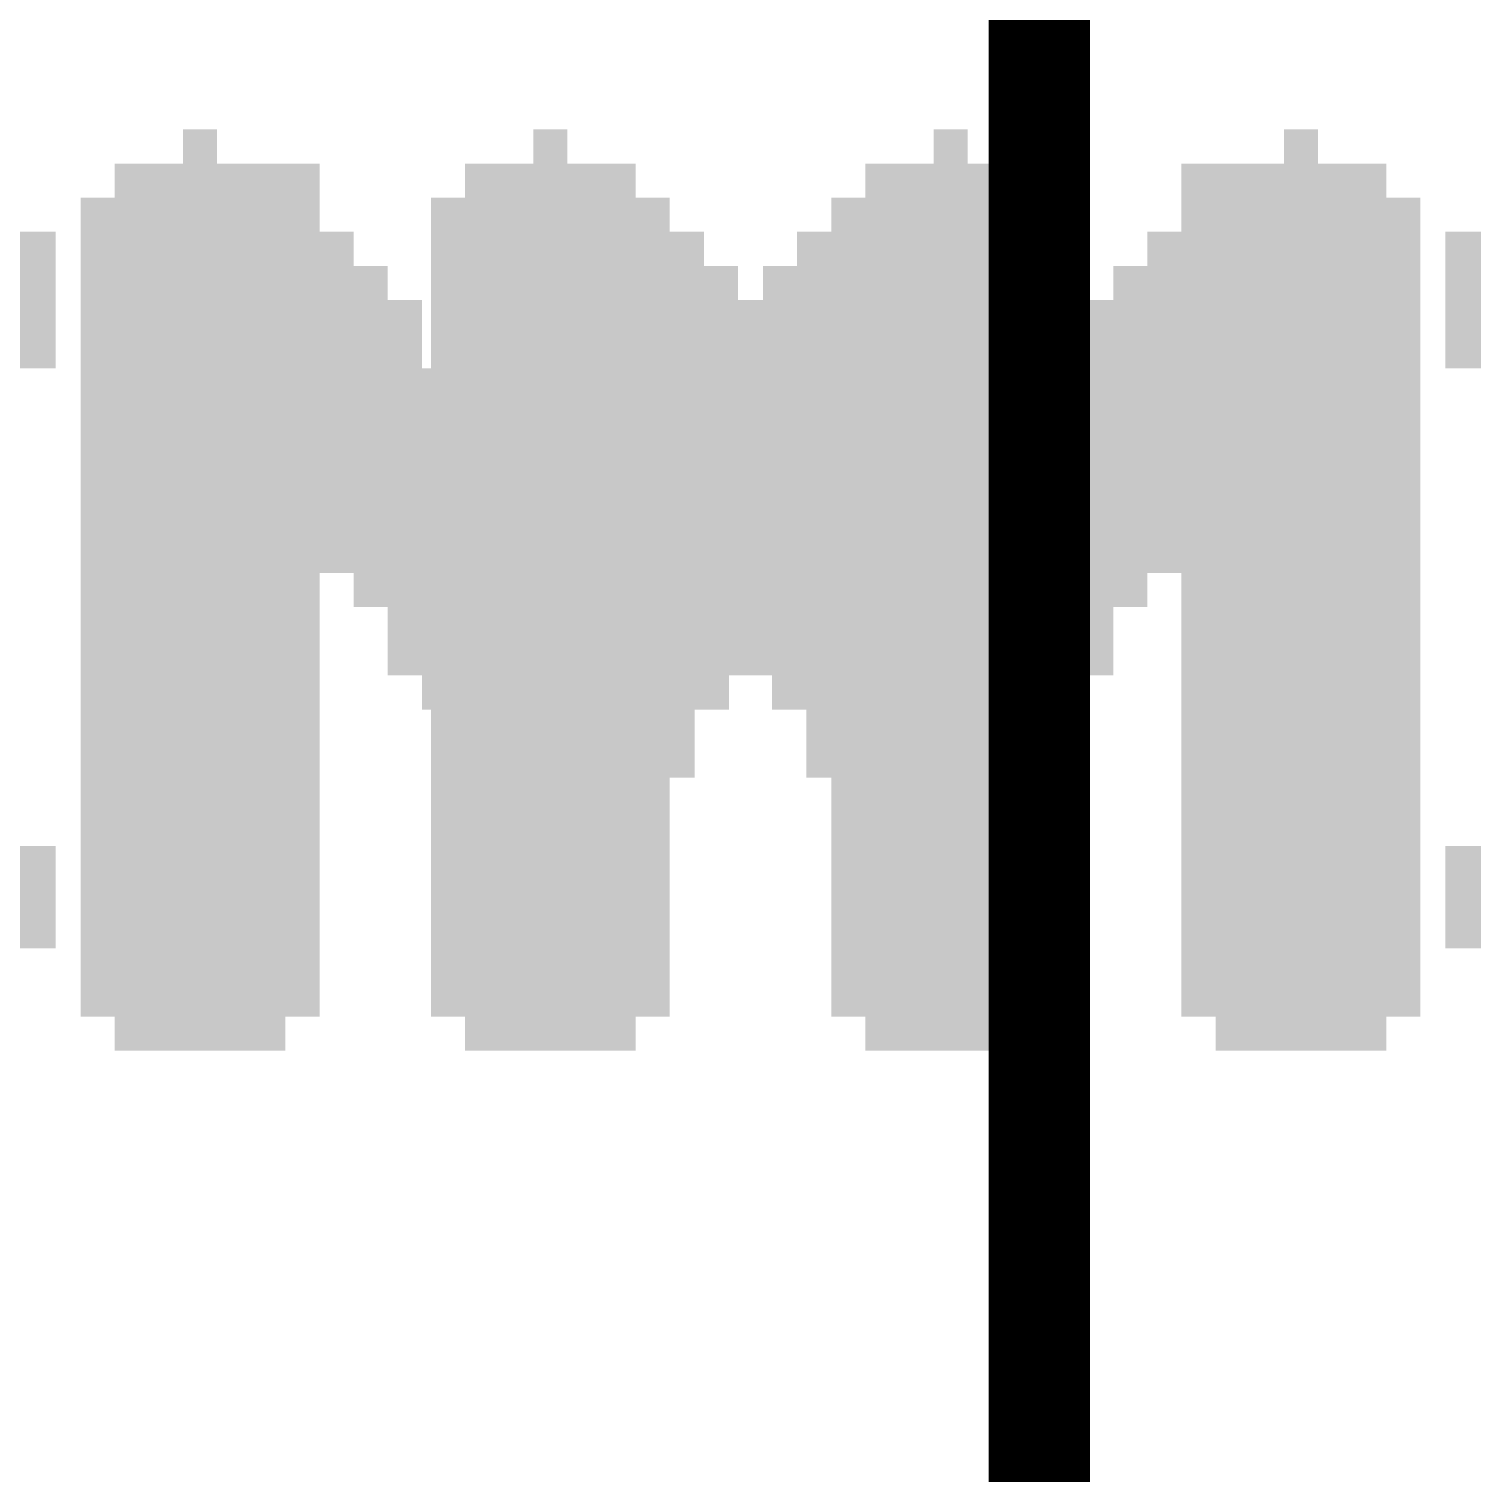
# Model space of a CAD drawing. Extents: x -29 to 78, y -12 to 55.
# Drawn here: x 16.511 to 19.049, y 11.147 to 13.687 of the extents above; entities that cross this region are included whole.
import ezdxf

# ---------------------------------------------------------------- set-up
doc = ezdxf.new("R2010")
doc.units = 0
for name, color, linetype in [('16', 132, 'CONTINUOUS'), ('21', 41, 'CONTINUOUS'), ('22', 40, 'CONTINUOUS')]:
    doc.layers.add(name, color=color, linetype=linetype)

# ---------------------------------------------------------------- blocks, each defined once
blk = doc.blocks.new('RECT')
blk.add_solid([(-0.5, -0.5), (0.5, -0.5), (-0.5, 0.5), (0.5, 0.5)])

msp = doc.modelspace()

# ---------------------------------------------------------------- linework, layer by layer
at = {"layer": '16', "const_width": 0.1778}
msp.add_lwpolyline([(18.288, 8.89), (18.288, 18.542)], dxfattribs=at)

# ---------------------------------------------------------------- block references
at = {"layer": '21', "yscale": 0.06}
for p, xscale in [((17.428, 13.48), 0.06), ((18.748, 13.48), 0.06), ((17.428, 13.42), 0.3), ((18.718, 13.42), 0.36), ((17.428, 13.36), 0.42), ((18.748, 13.36), 0.42), ((16.018, 13.3), 1.08), ((17.458, 13.3), 0.48), ((18.718, 13.3), 0.48), ((15.988, 13.24), 1.14), ((17.488, 13.24), 0.54), ((18.688, 13.24), 0.54), ((15.958, 13.18), 1.2), ((17.518, 13.18), 0.6), ((18.658, 13.18), 0.6), ((15.928, 13.12), 1.26), ((17.518, 13.12), 0.6), ((18.658, 13.12), 0.6), ((17.548, 13.06), 0.66), ((18.628, 13.06), 0.66), ((17.578, 13), 0.72), ((18.598, 13), 0.72), ((17.608, 12.94), 0.78), ((18.568, 12.94), 0.78), ((17.608, 12.88), 0.78), ((18.568, 12.88), 0.78), ((17.638, 12.82), 0.84), ((18.538, 12.82), 0.84), ((18.088, 12.76), 1.74), ((17.428, 12.7), 0.42), ((18.088, 12.7), 0.78), ((18.748, 12.7), 0.42), ((17.428, 12.64), 0.42), ((18.058, 12.64), 0.72), ((18.748, 12.64), 0.42), ((17.428, 12.58), 0.42), ((18.088, 12.58), 0.66), ((18.748, 12.58), 0.42), ((17.428, 12.52), 0.42), ((18.088, 12.52), 0.54), ((18.748, 12.52), 0.42), ((17.428, 12.46), 0.42), ((18.088, 12.46), 0.42), ((18.748, 12.46), 0.42), ((17.428, 12.4), 0.42), ((18.088, 12.4), 0.42), ((18.748, 12.4), 0.42), ((17.428, 12.34), 0.42), ((18.088, 12.34), 0.3), ((18.748, 12.34), 0.42), ((17.428, 12.28), 0.42), ((18.748, 12.28), 0.42), ((15.928, 12.22), 1.26), ((17.428, 12.22), 0.42), ((18.748, 12.22), 0.42), ((15.958, 12.16), 1.2), ((17.428, 12.16), 0.42), ((18.748, 12.16), 0.42), ((15.988, 12.1), 1.14), ((17.428, 12.1), 0.42), ((18.748, 12.1), 0.42), ((17.428, 12.04), 0.42), ((18.748, 12.04), 0.42), ((17.428, 11.98), 0.42), ((18.748, 11.98), 0.42), ((17.428, 11.92), 0.3), ((18.748, 11.92), 0.3)]:
    msp.add_blockref('RECT', p, dxfattribs=dict(at, xscale=xscale))
at = {"layer": '22', "yscale": 0.06, "rotation": 180}
for p, xscale in [((16.812, 13.48), 0.06), ((18.132, 13.48), 0.06), ((16.842, 13.42), 0.36), ((18.132, 13.42), 0.3), ((16.812, 13.36), 0.42), ((18.132, 13.36), 0.42), ((16.842, 13.3), 0.48), ((18.102, 13.3), 0.48), ((19.542, 13.3), 1.08), ((16.872, 13.24), 0.54), ((18.072, 13.24), 0.54), ((19.572, 13.24), 1.14), ((16.902, 13.18), 0.6), ((18.042, 13.18), 0.6), ((19.602, 13.18), 1.2), ((16.902, 13.12), 0.6), ((18.042, 13.12), 0.6), ((19.632, 13.12), 1.26), ((16.932, 13.06), 0.66), ((18.012, 13.06), 0.66), ((16.962, 13), 0.72), ((17.982, 13), 0.72), ((16.992, 12.94), 0.78), ((17.952, 12.94), 0.78), ((16.992, 12.88), 0.78), ((17.952, 12.88), 0.78), ((17.022, 12.82), 0.84), ((17.922, 12.82), 0.84), ((17.472, 12.76), 1.74), ((16.812, 12.7), 0.42), ((17.472, 12.7), 0.78), ((18.132, 12.7), 0.42), ((16.812, 12.64), 0.42), ((17.502, 12.64), 0.72), ((18.132, 12.64), 0.42), ((16.812, 12.58), 0.42), ((17.472, 12.58), 0.66), ((18.132, 12.58), 0.42), ((16.812, 12.52), 0.42), ((17.472, 12.52), 0.54), ((18.132, 12.52), 0.42), ((16.812, 12.46), 0.42), ((17.472, 12.46), 0.42), ((18.132, 12.46), 0.42), ((16.812, 12.4), 0.42), ((17.472, 12.4), 0.42), ((18.132, 12.4), 0.42), ((16.812, 12.34), 0.42), ((17.472, 12.34), 0.3), ((18.132, 12.34), 0.42), ((16.812, 12.28), 0.42), ((18.132, 12.28), 0.42), ((16.812, 12.22), 0.42), ((18.132, 12.22), 0.42), ((19.632, 12.22), 1.26), ((16.812, 12.16), 0.42), ((18.132, 12.16), 0.42), ((19.602, 12.16), 1.2), ((16.812, 12.1), 0.42), ((18.132, 12.1), 0.42), ((19.572, 12.1), 1.14), ((16.812, 12.04), 0.42), ((18.132, 12.04), 0.42), ((16.812, 11.98), 0.42), ((18.132, 11.98), 0.42), ((16.812, 11.92), 0.3), ((18.132, 11.92), 0.3)]:
    msp.add_blockref('RECT', p, dxfattribs=dict(at, xscale=xscale))

doc.saveas('drawing.dxf')
